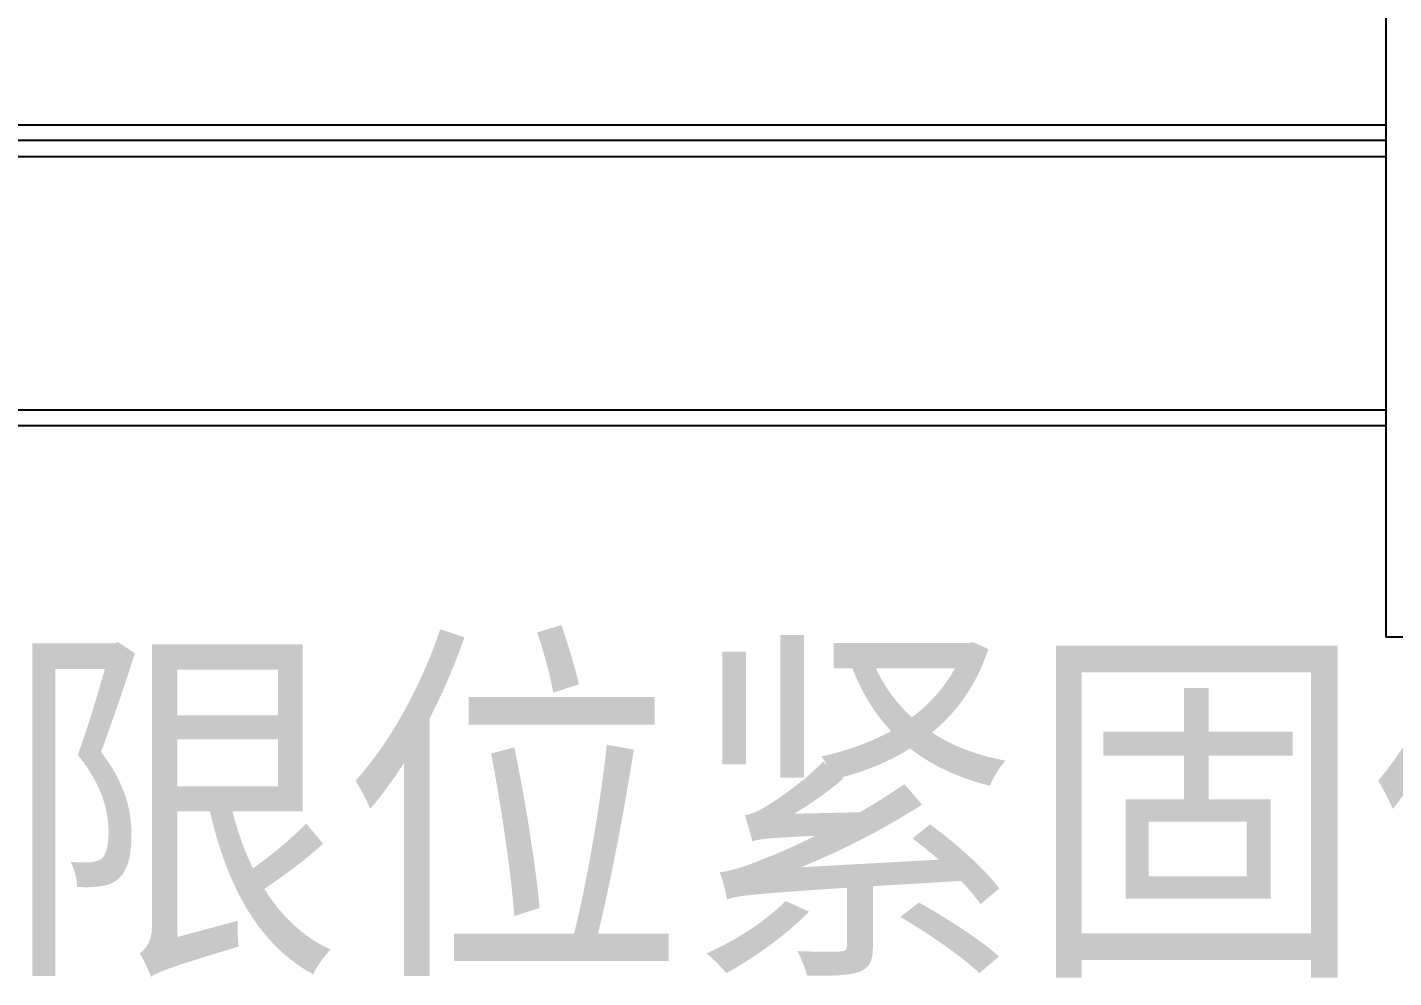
# Model space of a CAD drawing. Extents: x 1060579 to 1383165, y 581819 to 1037910.
# Drawn here: x 1271153 to 1272135, y 852279 to 852962 of the extents above; entities that cross this region are included whole.
import ezdxf

# ---------------------------------------------------------------- set-up
doc = ezdxf.new("R2010")
doc.units = 0
doc.header["$LTSCALE"] = 1000
doc.header["$MEASUREMENT"] = 0
doc.styles.add('_TEL_DIM', font='SIMPLEX', dxfattribs={"width": 0.8, "height": 3.5, "bigfont": 'HZTXT'})

msp = doc.modelspace()

# ---------------------------------------------------------------- linework, layer by layer
at = {"color": 7, "linetype": 'Continuous'}
msp.add_line((1272129.45, 855569.54), (1272129.45, 852524.01), dxfattribs=at)
at = {"color": 0, "linetype": 'Continuous'}
for p, q in [((1268082.81, 852892.3), (1272129.45, 852892.3)), ((1272129.45, 852880.91), (1268082.81, 852880.91)), ((1272129.45, 852880.91), (1268082.81, 852880.91)), ((1268082.81, 852869.53), (1272129.45, 852869.53)), ((1268082.81, 852687.4), (1272129.45, 852687.4)), ((1268082.81, 852676.02), (1272129.45, 852676.02)), ((1272334.35, 852524.01), (1272129.45, 852524.01))]:
    msp.add_line(p, q, dxfattribs=at)
at = {"color": 4, "extrusion": (0.917476, 0.397791, 0), "elevation": 1506491.37}
msp.add_lwpolyline([(276839.32, 0), (276206.31, 0)], dxfattribs=at)

# ---------------------------------------------------------------- texts
at = {"color": 4, "insert": (1271133.97, 852501.54), "char_height": 200, "width": 1376, "attachment_point": 1, "style": '_TEL_DIM'}
msp.add_mtext('\\fￋￎￌﾣﾤ|b0|i0|c134|p2;\\W0.9000000000;\\T1.0000000000;\\o\\l限位紧固件', dxfattribs=at)

doc.saveas('drawing.dxf')
